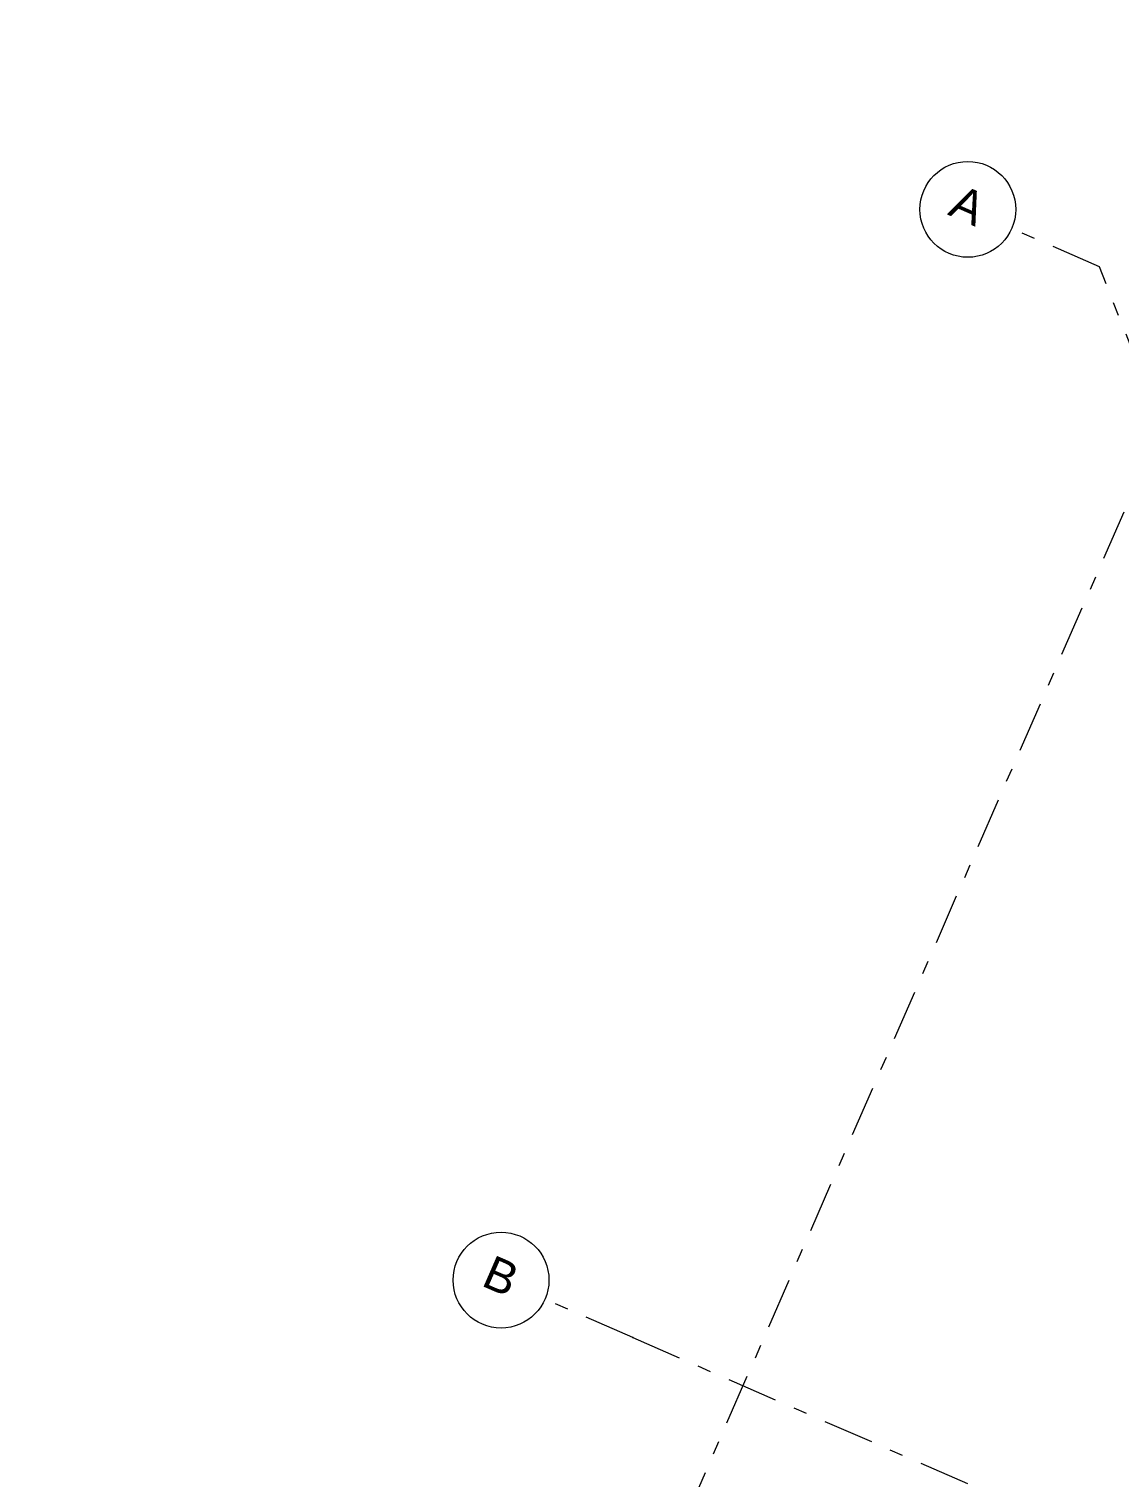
# Model space of a CAD drawing. Header units: millimetres. Extents: x -50172 to 90294, y -72116 to 25069.
# Drawn here: x -1791 to 9588, y 9958 to 25069 of the extents above; entities that cross this region are included whole.
import ezdxf
from ezdxf.enums import TextEntityAlignment as Align

# ---------------------------------------------------------------- set-up
doc = ezdxf.new("R2010")
doc.units = ezdxf.units.MM
doc.header["$MEASUREMENT"] = 0
doc.linetypes.add('Double Dashed', pattern=[1093.611073, 529.166651, -211.666656, 141.111112, -211.666656])
doc.layers.add('A-15-MG_Structural_Grid', color=7, linetype='Continuous')
doc.layers.add('A-25-M_Wall_Ext_Existing_HUB', color=7, linetype='Continuous')
doc.layers.add('A-15-MG_Structural_Grid_Pen_No__163', color=7, linetype='Continuous', lineweight=0, true_color=0x750077)
doc.layers.add('A-25-M_Wall_Ext_Existing_HUB_Pen_No__107', color=7, linetype='Continuous', lineweight=15, true_color=0xa6a6a6)
doc.layers.add('A-25-M_Wall_Ext_Existing_HUB_Pen_No__1', color=7, linetype='Continuous', lineweight=13)
doc.layers.add('A-25-M_Wall_Ext_Existing_HUB_Pen_No__87', color=8, linetype='Continuous', lineweight=20)
doc.styles.add('GENERATED_STYLE_4', font='')
doc.styles.get('GENERATED_STYLE_4').set_extended_font_data('Swis721 BT')
pattern_1 = [(60, (0, 0), (-43.30127, 25), []), (120, (0, 0), (43.30127, 25), [])]
pattern_2 = [(45, (0, 0), (-91.9239, 91.9239), []), (135, (0, 0), (91.9239, 91.9239), [])]

# ---------------------------------------------------------------- blocks, each defined once
blk = doc.blocks.new('Wall_32_2', base_point=(17337, 16069))
at = {"layer": 'A-25-M_Wall_Ext_Existing_HUB_Pen_No__107', "linetype": 'Continuous'}
h = blk.add_hatch(dxfattribs=at)
h.set_pattern_fill('613_01__ad_AR_SAND_0002', color=256, style=0, pattern_type=2)
h.set_pattern_definition([(103.994, (0, 0), (-1137.956, 451.32), [0, -965.2, 0, -1079.5, 0, -1031.875]), (73.994, (0, 0), (-1195.13, 1745.31), [0, -520.7, 0, -869.95, 0, -333.375]), (33.994, (-311.5, -716.2), (785.414, 1814.82), [0, -317.5, 0, -1143, 0, -1492.25]), (23.994, (-311.5, -716.2), (250.28, 1972.77), [0, -158.75, 0, -749.3, 0, -857.25])])
h.paths.add_polyline_path([(17609, 16322), (17679, 16247), (17684, 16392)])
h = blk.add_hatch(dxfattribs=at)
h.set_pattern_fill('Batt_Insulation_0002', color=256, style=0, pattern_type=2)
h.set_pattern_definition(pattern_1)
h.paths.add_polyline_path([(17509, 16089), (17593, 16167), (17523, 16242), (17439, 16164)])
h = blk.add_hatch(dxfattribs=at)
h.set_pattern_fill('Concrete_Block_0002', color=256, style=0, pattern_type=2)
h.set_pattern_definition(pattern_2)
h.paths.add_polyline_path([(17407, 15994), (17509, 16089), (17439, 16164), (17337, 16069)])
h = blk.add_hatch(dxfattribs=at)
h.set_pattern_fill('Concrete_Block_0002', color=256, style=0, pattern_type=2)
h.set_pattern_definition(pattern_2)
h.paths.add_polyline_path([(17486, 15908), (17589, 16003), (17509, 16089), (17407, 15994)])
h = blk.add_hatch(dxfattribs=at)
h.set_pattern_fill('Batt_Insulation_0002', color=256, style=0, pattern_type=2)
h.set_pattern_definition(pattern_1)
h.paths.add_polyline_path([(17589, 16003), (17673, 16082), (17593, 16167), (17509, 16089)])
h = blk.add_hatch(dxfattribs=at)
h.set_pattern_fill('Batt_Insulation_0002', color=256, style=0, pattern_type=2)
h.set_pattern_definition(pattern_1)
h.paths.add_polyline_path([(17589, 16003), (17667, 15919), (17673, 16082)])
h = blk.add_hatch(dxfattribs=at)
h.set_pattern_fill('Concrete_Block_0002', color=256, style=0, pattern_type=2)
h.set_pattern_definition(pattern_2)
h.paths.add_polyline_path([(17565, 15824), (17667, 15919), (17589, 16003), (17486, 15908)])
h = blk.add_hatch(dxfattribs=at)
h.set_pattern_fill('Concrete_Block_0002', color=256, style=0, pattern_type=2)
h.set_pattern_definition(pattern_2)
h.paths.add_polyline_path([(17565, 15824), (17660, 15721), (17667, 15919)])
at = {"layer": 'A-25-M_Wall_Ext_Existing_HUB_Pen_No__1', "linetype": 'Continuous'}
for p, q in [((17679, 16247), (17609, 16322)), ((17593, 16167), (17523, 16242)), ((17407, 15994), (17337, 16069)), ((17509, 16089), (17439, 16164)), ((17589, 16003), (17509, 16089)), ((17673, 16082), (17593, 16167)), ((17486, 15908), (17407, 15994)), ((17565, 15824), (17486, 15908)), ((17667, 15919), (17589, 16003)), ((17660, 15721), (17565, 15824))]:
    blk.add_line(p, q, dxfattribs=at)
at = {"layer": 'A-25-M_Wall_Ext_Existing_HUB_Pen_No__1', "linetype": 'Continuous', "flags": 128}
for points in [[(17609, 16322), (17523, 16242)], [(17684, 16392), (17609, 16322)], [(17523, 16242), (17439, 16164)], [(17439, 16164), (17337, 16069)]]:
    blk.add_lwpolyline(points, dxfattribs=at)
at = {"layer": 'A-25-M_Wall_Ext_Existing_HUB_Pen_No__87', "linetype": 'Continuous', "flags": 128}
for points in [[(17337, 16069), (6738, 6206)], [(7409, 6182), (17660, 15721)]]:
    blk.add_lwpolyline(points, dxfattribs=at)
blk = doc.blocks.new('Standard grid marker')
at = {"layer": 'A-15-MG_Structural_Grid_Pen_No__163', "linetype": 'Double Dashed'}
for p, q in [((1000, 0), (0, 0)), ((1000, 0), (29726, 0)), ((29726, 0), (30726, 0))]:
    blk.add_line(p, q, dxfattribs=at)
at = {"layer": 'A-15-MG_Structural_Grid_Pen_No__163', "linetype": 'Continuous'}
for centre in [(-500, 0), (31226, 0)]:
    blk.add_circle(centre, 500, dxfattribs=at)
at = {"layer": 'A-15-MG_Structural_Grid_Pen_No__163', "linetype": 'Double Dashed'}
for p in [(1000, 0), (1000, 0), (29726, 0), (29726, 0)]:
    blk.add_point(p, dxfattribs=at)
at = {"layer": 'A-15-MG_Structural_Grid_Pen_No__163', "style": 'GENERATED_STYLE_4'}
for tag, p in [('AC_MarkerText_1_0', (-500, 41)), ('AC_MarkerText_1_1', (31226, 41))]:
    blk.add_attdef(tag, text='', height=350, rotation=90, dxfattribs=at).set_placement(p, align=Align.MIDDLE_CENTER)
blk = doc.blocks.new('Standard grid marker_2')
at = {"layer": 'A-15-MG_Structural_Grid_Pen_No__163', "linetype": 'Double Dashed'}
for p, q in [((1000, 909), (0, 909)), ((1909, 0), (1000, 909))]:
    blk.add_line(p, q, dxfattribs=at)
at = {"layer": 'A-15-MG_Structural_Grid_Pen_No__163', "linetype": 'Continuous'}
blk.add_circle((-500, 909), 500, dxfattribs=at)
at = {"layer": 'A-15-MG_Structural_Grid_Pen_No__163', "style": 'GENERATED_STYLE_4'}
for tag, p in [('AC_MarkerText_1_0', (-500, 952)), ('AC_MarkerText_1_1', (88549, 952))]:
    blk.add_attdef(tag, text='', height=350, rotation=360, dxfattribs=at).set_placement(p, align=Align.MIDDLE_CENTER)
blk = doc.blocks.new('Standard grid marker_3')
at = {"layer": 'A-15-MG_Structural_Grid_Pen_No__163', "linetype": 'Double Dashed'}
for q in [(0, 0), (74255, 0)]:
    blk.add_line((1000, 0), q, dxfattribs=at)
at = {"layer": 'A-15-MG_Structural_Grid_Pen_No__163', "linetype": 'Continuous'}
blk.add_circle((-500, 0), 500, dxfattribs=at)
at = {"layer": 'A-15-MG_Structural_Grid_Pen_No__163', "linetype": 'Double Dashed'}
blk.add_point((1000, 0), dxfattribs=at)
blk.add_point((1000, 0), dxfattribs=at)
at = {"layer": 'A-15-MG_Structural_Grid_Pen_No__163', "style": 'GENERATED_STYLE_4'}
for tag, p in [('AC_MarkerText_1_0', (-500, 43)), ('AC_MarkerText_1_1', (75755, 43))]:
    blk.add_attdef(tag, text='', height=350, rotation=360, dxfattribs=at).set_placement(p, align=Align.MIDDLE_CENTER)

msp = doc.modelspace()

# ---------------------------------------------------------------- block references
at = {"layer": 'A-15-MG_Structural_Grid', "color": 8, "linetype": 'Continuous', "lineweight": 15}
ref = msp.add_blockref('Standard grid marker', (11348.2, 23952.4), dxfattribs=dict(at, zscale=1000, rotation=246.440411583993))
ref.add_attrib('AC_MarkerText_1', '1', dxfattribs={"layer": 'A-15-MG_Structural_Grid_Pen_No__163', "color": 216, "true_color": 0x750077, "height": 350, "rotation": 336.44041, "style": 'GENERATED_STYLE_4'}).set_placement((11548.1, 24451.9), align=Align.MIDDLE_CENTER)
ref.add_attrib('AC_MarkerText_1_1', '1', dxfattribs={"layer": 'A-15-MG_Structural_Grid_Pen_No__163', "color": 216, "true_color": 0x750077, "height": 350, "rotation": 336.44041, "style": 'GENERATED_STYLE_4'}).set_placement((-1132.9, -4629.5), align=Align.MIDDLE_CENTER)
ref = msp.add_blockref('Standard grid marker_2', (8103.9, 22153.2), dxfattribs=dict(at, zscale=1000, rotation=336.440411583993))
ref.add_attrib('AC_MarkerText_1', 'A', dxfattribs={"layer": 'A-15-MG_Structural_Grid_Pen_No__163', "color": 216, "true_color": 0x750077, "height": 350, "rotation": 336.44041, "style": 'GENERATED_STYLE_4'}).set_placement((8008.9, 23229.8), align=Align.MIDDLE_CENTER)
ref = msp.add_blockref('Standard grid marker', (20514.7, 19955.4), dxfattribs=dict(at, zscale=1000, rotation=246.440411583993))
ref.add_attrib('AC_MarkerText_1', '2', dxfattribs={"layer": 'A-15-MG_Structural_Grid_Pen_No__163', "color": 216, "true_color": 0x750077, "height": 350, "rotation": 336.44041, "style": 'GENERATED_STYLE_4'}).set_placement((20714.5, 20454.9), align=Align.MIDDLE_CENTER)
ref.add_attrib('AC_MarkerText_1_1', '2', dxfattribs={"layer": 'A-15-MG_Structural_Grid_Pen_No__163', "color": 216, "true_color": 0x750077, "height": 350, "rotation": 336.44041, "style": 'GENERATED_STYLE_4'}).set_placement((8033.6, -8626.6), align=Align.MIDDLE_CENTER)
ref = msp.add_blockref('Standard grid marker', (21889.7, 19355.8), dxfattribs=dict(at, zscale=1000, rotation=246.440411583993))
ref.add_attrib('AC_MarkerText_1', '3', dxfattribs={"layer": 'A-15-MG_Structural_Grid_Pen_No__163', "color": 216, "true_color": 0x750077, "height": 350, "rotation": 336.44041, "style": 'GENERATED_STYLE_4'}).set_placement((22089.5, 19850.6), align=Align.MIDDLE_CENTER)
ref.add_attrib('AC_MarkerText_1_1', '3', dxfattribs={"layer": 'A-15-MG_Structural_Grid_Pen_No__163', "color": 216, "true_color": 0x750077, "height": 350, "rotation": 336.44041, "style": 'GENERATED_STYLE_4'}).set_placement((9408.6, -9230.8), align=Align.MIDDLE_CENTER)
ref = msp.add_blockref('Standard grid marker_3', (3595.3, 11813.5), dxfattribs=dict(at, zscale=1000, rotation=336.440411583993))
ref.add_attrib('AC_MarkerText_1', 'B', dxfattribs={"layer": 'A-15-MG_Structural_Grid_Pen_No__163', "color": 216, "true_color": 0x750077, "height": 350, "rotation": 336.44041, "style": 'GENERATED_STYLE_4'}).set_placement((3136.9, 12056.7), align=Align.MIDDLE_CENTER)
at = {"layer": 'A-25-M_Wall_Ext_Existing_HUB', "color": 250, "lineweight": 50, "true_color": 0x2a2a2a}
msp.add_blockref('Wall_32_2', (17336.8, 16068.6), dxfattribs=at)

doc.saveas('drawing.dxf')
